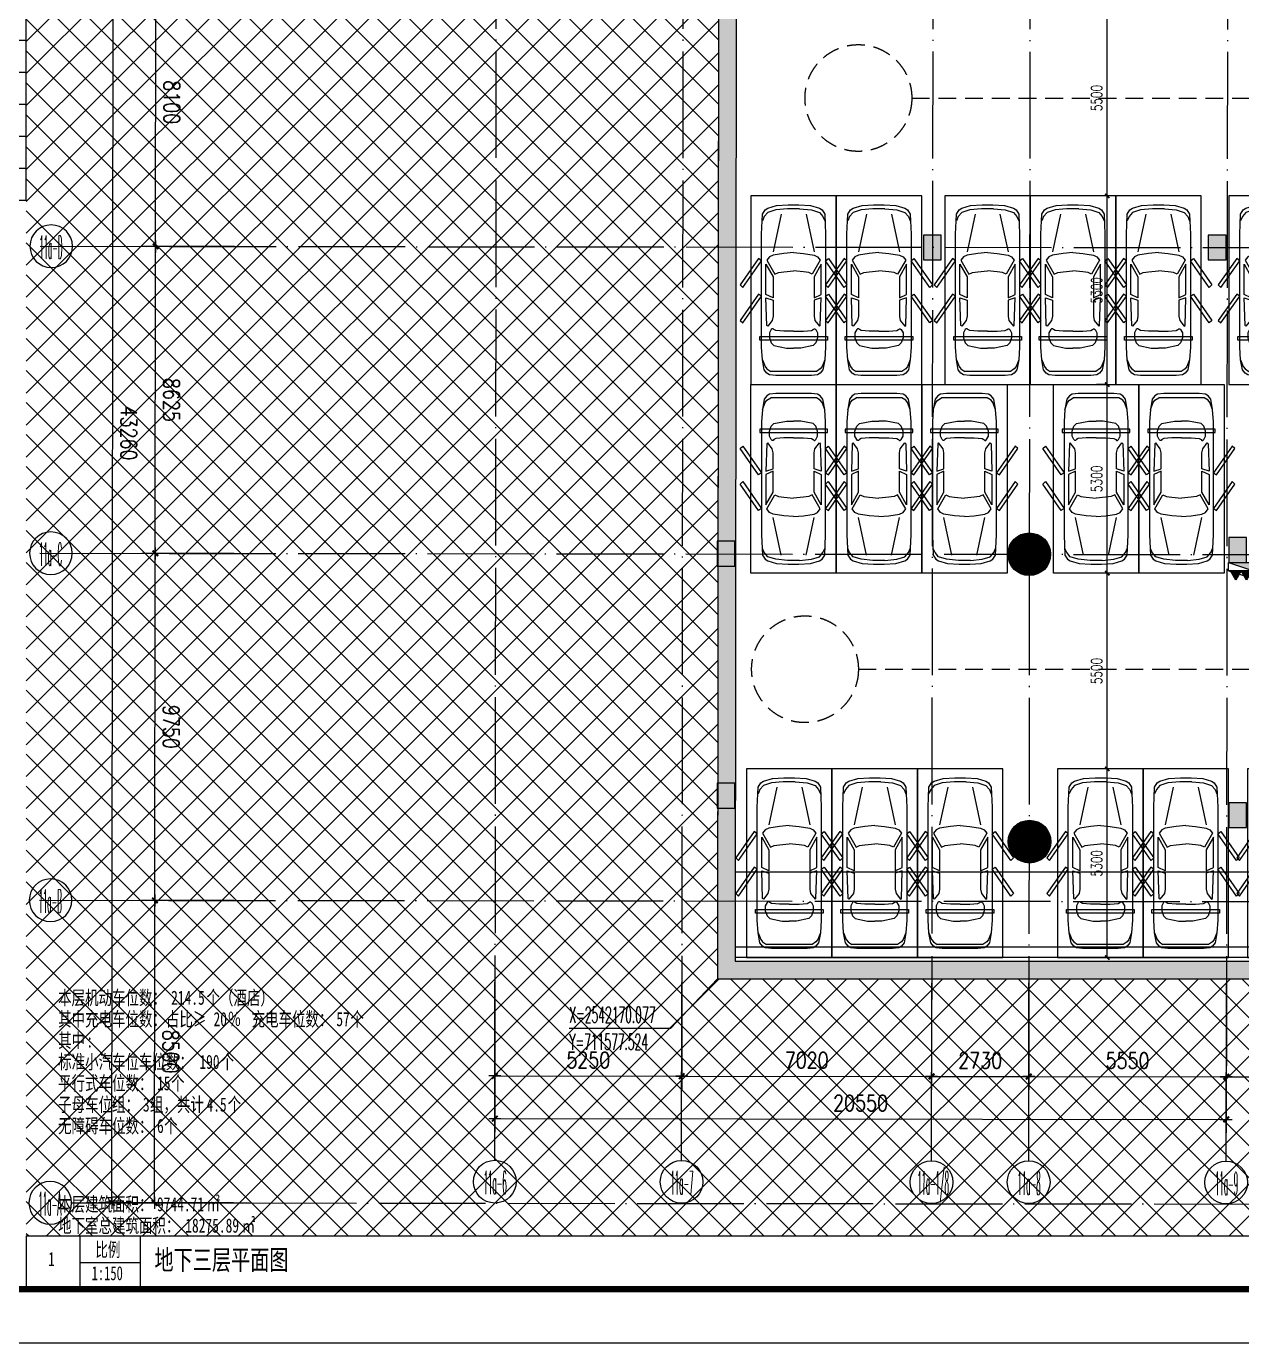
# Model space of a CAD drawing. Header units: millimetres. Extents: x 12325263 to 13848842, y -1463133 to 573208.
# Drawn here: x 12504242 to 12538387, y -1408608 to -1371622 of the extents above; entities that cross this region are included whole.
import ezdxf
from ezdxf.enums import TextEntityAlignment as Align

# ---------------------------------------------------------------- set-up
doc = ezdxf.new("R2010")
doc.units = ezdxf.units.MM
doc.header["$LTSCALE"] = 1000
for name, pattern in [('DASHED2', [0.375, 0.25, -0.125]), ('DOTE', [2.42, 2, -0.2, 0.02, -0.2]), ('地下室负三层平面图$0$-3F平面$0$$AUDIT_BAD_LTYPE2', [0])]:
    doc.linetypes.add(name, pattern=pattern)
for name, color, linetype in [('#s-灭火器', 20, 'Continuous'), ('A-ANNO-DIMS', 83, 'Continuous'), ('A-ANNO-TEXT', 7, 'Continuous'), ('A-WALL', 5, 'Continuous'), ('A-WALL-PATT', 8, 'Continuous'), ('DOTE', 16, 'DOTE'), ('EQUIP_消火栓', 7, 'Continuous'), ('G-合 -3F地下室墙柱$0$COLUMN', 6, 'Continuous'), ('PUB_HATCH', 8, 'Continuous'), ('PUB_TAB', 7, 'Continuous'), ('PUB_TEXT', 7, 'Continuous'), ('TITLIN1', 7, 'Continuous'), ('商业酒店共享车位', 53, 'Continuous'), ('地下室轴网$0$DIM-AXISDIMS', 3, 'Continuous'), ('建筑轮廓-首层平台', 90, 'Continuous'), ('水沟+分水线', 133, 'Continuous'), ('车道中心线', 6, 'Continuous')]:
    doc.layers.add(name, color=color, linetype=linetype)
doc.styles.add('_TCH_DIM', font='SIMPLEX.shx', dxfattribs={"width": 0.7, "bigfont": 'GBCBIG.shx'})
doc.styles.add('_TCH_DIM_T3', font='SIMPLEX.shx', dxfattribs={"width": 0.705882, "bigfont": 'GBCBIG.shx'})
doc.styles.add('ACHT', font='simhei.ttf')
doc.styles.add('TITXC', font='simhei.ttf')
doc.styles.add('TITXV', font='', dxfattribs={"width": 0.7})
doc.styles.add('地下室轴网$0$COMPLEX', font='COMPLEX')
doc.styles.add('地下室轴网$0$DIM_FONT', font='SIMPLEX', dxfattribs={"width": 0.8})
doc.styles.add('宋体', font='', dxfattribs={"width": 0.65})
doc.styles.add('黑体', font='simhei.ttf', dxfattribs={"width": 0.7})
doc.styles.get('TITXV').set_extended_font_data('SimSun')
doc.styles.get('宋体').set_extended_font_data('SimSun')
doc.dimstyles.new('_TCH_ARCH&&120', dxfattribs={"dimtxt": 306, "dimasz": 120, "dimexe": 300, "dimexo": 360, "dimgap": 147, "dimtad": 1, "dimdec": 0, "dimzin": 0, "dimdsep": 46, "dimtxsty": '_TCH_DIM_T3', "dimblk": 'ARCHTICK', "dimcen": 0.09, "dimclrt": 7, "dimazin": 2, "dimtfac": 1, "dimtdec": 0, "dimtix": 1, "dimtmove": 2, "dimatfit": 3, "dimfxl": 1, "dimfxlon": 1, "dimtolj": 1, "dimtzin": 0, "dimarcsym": 0})
doc.dimstyles.new('地下室轴网$0$DIMN-150', dxfattribs={"dimscale": 1.5, "dimtxt": 300, "dimasz": 0.75, "dimexe": 250, "dimexo": 300, "dimgap": 150, "dimtad": 1, "dimdec": 0, "dimdsep": 46, "dimtxsty": '地下室轴网$0$DIM_FONT', "dimblk": 'asdggbj-13-地下室轴网$0$_DIMX', "dimcen": 2.5, "dimclrd": 256, "dimclre": 256, "dimclrt": 256, "dimazin": 0, "dimtfac": 1, "dimtdec": 0, "dimtix": 1, "dimtmove": 2, "dimatfit": 3, "dimldrblk": 'asdggbj-13-地下室轴网$0$_DIMX', "dimfxl": 1, "dimtolj": 1, "dimtzin": 0, "dimarcsym": 0})

# ---------------------------------------------------------------- blocks, each defined once
blk = doc.blocks.new('asdfsafd')
at = {"layer": 'PUB_HATCH'}
for points in [[(-55311, 37789), (-55811, 37289), (-55851, -400), (-55351, 100)], [(-55351, 100), (-55851, -400), (34441, -400), (34021, 100)]]:
    blk.add_hatch(color=256, dxfattribs=at).paths.add_polyline_path(points)
at = {"layer": 'A-WALL'}
for p, q in [((-55311, 37789), (-55351, 100)), ((-55811, 37289), (-55851, -400)), ((-55351, 100), (34021, 100)), ((-55851, -400), (34441, -400))]:
    blk.add_line(p, q, dxfattribs=at)
blk = doc.blocks.new('asdgg13-地下室轴网$0$_axiso')
blk.add_circle((0, 0), 0.5)
at = {"color": 7, "style": '地下室轴网$0$COMPLEX', "width": 1.150013}
blk.add_attdef('A', text='', height=0.55, dxfattribs=at).set_placement((-0.261, -0.296), (0.281, -0.296), align=Align.FIT)
blk = doc.blocks.new('asdggbj-13-地下室轴网$0$_DIMX')
blk.add_line((-150, 0), (150, 0))
at = {"const_width": 50}
blk.add_lwpolyline([(-70, -70), (70, 70)], dxfattribs=at)
blk = doc.blocks.new('*D1284')
at = {"layer": 'Defpoints', "color": 0, "transparency": 16777216}
for p in [(148596, 33896), (128352, 30363), (149254, 30123)]:
    blk.add_point(p, dxfattribs=at)
at = {"layer": '地下室轴网$0$DIM-AXISDIMS', "lineweight": -2, "transparency": 16777216}
for p, q in [((148673, 33452), (149318, 29754)), ((129011, 26591), (149253, 30123)), ((128429, 29920), (129074, 26221))]:
    blk.add_line(p, q, dxfattribs=at)
at = {"layer": '地下室轴网$0$DIM-AXISDIMS', "lineweight": -2, "transparency": 16777216, "xscale": 1.125, "yscale": 1.125, "zscale": 1.125}
for p, rotation in [((149254, 30123), 9.898272883247943), ((129010, 26590), 189.898272883248)]:
    blk.add_blockref('asdggbj-13-地下室轴网$0$_DIMX', p, dxfattribs=dict(at, rotation=rotation))
at = {"layer": '地下室轴网$0$DIM-AXISDIMS', "transparency": 16777216, "insert": (139055, 28800), "char_height": 450, "attachment_point": 5, "rotation": 9.8983, "style": '地下室轴网$0$DIM_FONT'}
blk.add_mtext('\\A1;20550', dxfattribs=at)
blk = doc.blocks.new('*D1285')
at = {"layer": 'Defpoints', "color": 0, "transparency": 16777216}
for p in [(133523, 31266), (128352, 30363), (133975, 28675)]:
    blk.add_point(p, dxfattribs=at)
at = {"layer": '地下室轴网$0$DIM-AXISDIMS', "lineweight": -2, "transparency": 16777216}
for p, q in [((133601, 30822), (134040, 28306)), ((128429, 29920), (128868, 27403)), ((128805, 27773), (133974, 28675))]:
    blk.add_line(p, q, dxfattribs=at)
at = {"layer": '地下室轴网$0$DIM-AXISDIMS', "lineweight": -2, "transparency": 16777216, "xscale": 1.125, "yscale": 1.125, "zscale": 1.125}
for p, rotation in [((133975, 28675), 9.89827289640418), ((128804, 27773), 189.8982728964042)]:
    blk.add_blockref('asdggbj-13-地下室轴网$0$_DIMX', p, dxfattribs=dict(at, rotation=rotation))
at = {"layer": '地下室轴网$0$DIM-AXISDIMS', "transparency": 16777216, "insert": (131312, 28667), "char_height": 450, "attachment_point": 5, "rotation": 9.8983, "style": '地下室轴网$0$DIM_FONT'}
blk.add_mtext('\\A1;5250', dxfattribs=at)
blk = doc.blocks.new('*D1286')
at = {"layer": 'Defpoints', "color": 0, "transparency": 16777216}
for p in [(140439, 32472), (133523, 31266), (140891, 29882)]:
    blk.add_point(p, dxfattribs=at)
at = {"layer": '地下室轴网$0$DIM-AXISDIMS', "lineweight": -2, "transparency": 16777216}
for p, q in [((140516, 32029), (140955, 29512)), ((133601, 30822), (134040, 28306)), ((133977, 28675), (140890, 29882))]:
    blk.add_line(p, q, dxfattribs=at)
at = {"layer": '地下室轴网$0$DIM-AXISDIMS', "lineweight": -2, "transparency": 16777216, "xscale": 1.125, "yscale": 1.125, "zscale": 1.125}
for p, rotation in [((140891, 29882), 9.898272898553039), ((133975, 28675), 189.898272898553)]:
    blk.add_blockref('asdggbj-13-地下室轴网$0$_DIMX', p, dxfattribs=dict(at, rotation=rotation))
at = {"layer": '地下室轴网$0$DIM-AXISDIMS', "transparency": 16777216, "insert": (137356, 29722), "char_height": 450, "attachment_point": 5, "rotation": 9.8983, "style": '地下室轴网$0$DIM_FONT'}
blk.add_mtext('\\A1;7020', dxfattribs=at)
blk = doc.blocks.new('*D1296')
at = {"layer": 'Defpoints', "color": 0, "transparency": 16777216}
for p in [(155391, 35082), (148596, 33896), (155843, 32491)]:
    blk.add_point(p, dxfattribs=at)
at = {"layer": '地下室轴网$0$DIM-AXISDIMS', "lineweight": -2, "transparency": 16777216}
for p, q in [((155469, 34638), (155908, 32122)), ((148673, 33452), (149112, 30936)), ((149049, 31305), (155842, 32491))]:
    blk.add_line(p, q, dxfattribs=at)
at = {"layer": '地下室轴网$0$DIM-AXISDIMS', "lineweight": -2, "transparency": 16777216, "xscale": 1.125, "yscale": 1.125, "zscale": 1.125}
for p, rotation in [((155843, 32491), 9.89827289776879), ((149048, 31305), 189.8982728977688)]:
    blk.add_blockref('asdggbj-13-地下室轴网$0$_DIMX', p, dxfattribs=dict(at, rotation=rotation))
at = {"layer": '地下室轴网$0$DIM-AXISDIMS', "transparency": 16777216, "insert": (152368, 32341), "char_height": 450, "attachment_point": 5, "rotation": 9.8983, "style": '地下室轴网$0$DIM_FONT'}
blk.add_mtext('\\A1;6898', dxfattribs=at)
blk = doc.blocks.new('*D1297')
at = {"layer": 'Defpoints', "color": 0, "transparency": 16777216}
for p in [(148596, 33896), (143128, 32942), (149048, 31305)]:
    blk.add_point(p, dxfattribs=at)
at = {"layer": '地下室轴网$0$DIM-AXISDIMS', "lineweight": -2, "transparency": 16777216}
for p, q in [((148673, 33452), (149112, 30936)), ((143206, 32498), (143645, 29982)), ((143581, 30351), (149047, 31305))]:
    blk.add_line(p, q, dxfattribs=at)
at = {"layer": '地下室轴网$0$DIM-AXISDIMS', "lineweight": -2, "transparency": 16777216, "xscale": 1.125, "yscale": 1.125, "zscale": 1.125}
for p, rotation in [((149048, 31305), 9.898272896320176), ((143580, 30351), 189.8982728963202)]:
    blk.add_blockref('asdggbj-13-地下室轴网$0$_DIMX', p, dxfattribs=dict(at, rotation=rotation))
at = {"layer": '地下室轴网$0$DIM-AXISDIMS', "transparency": 16777216, "insert": (146237, 31271), "char_height": 450, "attachment_point": 5, "rotation": 9.8983, "style": '地下室轴网$0$DIM_FONT'}
blk.add_mtext('\\A1;5550', dxfattribs=at)
blk = doc.blocks.new('*D1298')
at = {"layer": 'Defpoints', "color": 0, "transparency": 16777216}
for p in [(143128, 32942), (140439, 32472), (143580, 30351)]:
    blk.add_point(p, dxfattribs=at)
at = {"layer": '地下室轴网$0$DIM-AXISDIMS', "lineweight": -2, "transparency": 16777216}
for p, q in [((143206, 32498), (143645, 29982)), ((140516, 32029), (140955, 29512)), ((140892, 29882), (143579, 30351))]:
    blk.add_line(p, q, dxfattribs=at)
at = {"layer": '地下室轴网$0$DIM-AXISDIMS', "lineweight": -2, "transparency": 16777216, "xscale": 1.125, "yscale": 1.125, "zscale": 1.125}
for p, rotation in [((143580, 30351), 9.898272907768645), ((140891, 29882), 189.8982729077686)]:
    blk.add_blockref('asdggbj-13-地下室轴网$0$_DIMX', p, dxfattribs=dict(at, rotation=rotation))
at = {"layer": '地下室轴网$0$DIM-AXISDIMS', "transparency": 16777216, "insert": (142158, 30560), "char_height": 450, "attachment_point": 5, "rotation": 9.8983, "style": '地下室轴网$0$DIM_FONT'}
blk.add_mtext('\\A1;2730', dxfattribs=at)
blk = doc.blocks.new('*D1272')
at = {"layer": 'Defpoints', "color": 0, "transparency": 16777216}
for p in [(115198, 65681), (111387, 65016), (122634, 23065)]:
    blk.add_point(p, dxfattribs=at)
at = {"layer": '地下室轴网$0$DIM-AXISDIMS', "lineweight": -2, "transparency": 16777216}
for p, q in [((114754, 65604), (111018, 64952)), ((118823, 22401), (111387, 65015)), ((122191, 22988), (118454, 22336))]:
    blk.add_line(p, q, dxfattribs=at)
at = {"layer": '地下室轴网$0$DIM-AXISDIMS', "lineweight": -2, "transparency": 16777216, "xscale": 1.125, "yscale": 1.125, "zscale": 1.125}
for p, rotation in [((111387, 65016), 99.89827289662966), ((118823, 22400), 279.8982728966296)]:
    blk.add_blockref('asdggbj-13-地下室轴网$0$_DIMX', p, dxfattribs=dict(at, rotation=rotation))
at = {"layer": '地下室轴网$0$DIM-AXISDIMS', "transparency": 16777216, "insert": (115548, 43785), "char_height": 450, "attachment_point": 5, "rotation": 279.8983, "style": '地下室轴网$0$DIM_FONT'}
blk.add_mtext('\\A1;43260', dxfattribs=at)
blk = doc.blocks.new('*D1273')
at = {"layer": 'Defpoints', "color": 0, "transparency": 16777216}
for p in [(121173, 31439), (118544, 30980), (122634, 23065)]:
    blk.add_point(p, dxfattribs=at)
at = {"layer": '地下室轴网$0$DIM-AXISDIMS', "lineweight": -2, "transparency": 16777216}
for p, q in [((120730, 31361), (118175, 30915)), ((120005, 22607), (118544, 30979)), ((122191, 22988), (119636, 22542))]:
    blk.add_line(p, q, dxfattribs=at)
at = {"layer": '地下室轴网$0$DIM-AXISDIMS', "lineweight": -2, "transparency": 16777216, "xscale": 1.125, "yscale": 1.125, "zscale": 1.125}
for p, rotation in [((118544, 30980), 99.89827289269986), ((120005, 22606), 279.8982728926999)]:
    blk.add_blockref('asdggbj-13-地下室轴网$0$_DIMX', p, dxfattribs=dict(at, rotation=rotation))
at = {"layer": '地下室轴网$0$DIM-AXISDIMS', "transparency": 16777216, "insert": (119718, 26870), "char_height": 450, "attachment_point": 5, "rotation": 279.8983, "style": '地下室轴网$0$DIM_FONT'}
blk.add_mtext('\\A1;8500', dxfattribs=at)
blk = doc.blocks.new('*D1274')
at = {"layer": 'Defpoints', "color": 0, "transparency": 16777216}
for p in [(119497, 41043), (116868, 40585), (121173, 31439)]:
    blk.add_point(p, dxfattribs=at)
at = {"layer": '地下室轴网$0$DIM-AXISDIMS', "lineweight": -2, "transparency": 16777216}
for p, q in [((119054, 40966), (116499, 40520)), ((118544, 30981), (116868, 40584)), ((120730, 31361), (118175, 30915))]:
    blk.add_line(p, q, dxfattribs=at)
at = {"layer": '地下室轴网$0$DIM-AXISDIMS', "lineweight": -2, "transparency": 16777216, "xscale": 1.125, "yscale": 1.125, "zscale": 1.125}
for p, rotation in [((116868, 40585), 99.89827289111463), ((118544, 30980), 279.8982728911146)]:
    blk.add_blockref('asdggbj-13-地下室轴网$0$_DIMX', p, dxfattribs=dict(at, rotation=rotation))
at = {"layer": '地下室轴网$0$DIM-AXISDIMS', "transparency": 16777216, "insert": (118150, 35860), "char_height": 450, "attachment_point": 5, "rotation": 279.8983, "style": '地下室轴网$0$DIM_FONT'}
blk.add_mtext('\\A1;9750', dxfattribs=at)
blk = doc.blocks.new('*D1275')
at = {"layer": 'Defpoints', "color": 0, "transparency": 16777216}
for p in [(118014, 49540), (115386, 49081), (119497, 41043)]:
    blk.add_point(p, dxfattribs=at)
at = {"layer": '地下室轴网$0$DIM-AXISDIMS', "lineweight": -2, "transparency": 16777216}
for p, q in [((117571, 49463), (115016, 49017)), ((116868, 40586), (115386, 49080)), ((119054, 40966), (116499, 40520))]:
    blk.add_line(p, q, dxfattribs=at)
at = {"layer": '地下室轴网$0$DIM-AXISDIMS', "lineweight": -2, "transparency": 16777216, "xscale": 1.125, "yscale": 1.125, "zscale": 1.125}
for p, rotation in [((115386, 49081), 99.89827288818968), ((116868, 40585), 279.8982728881897)]:
    blk.add_blockref('asdggbj-13-地下室轴网$0$_DIMX', p, dxfattribs=dict(at, rotation=rotation))
at = {"layer": '地下室轴网$0$DIM-AXISDIMS', "transparency": 16777216, "insert": (116570, 44910), "char_height": 450, "attachment_point": 5, "rotation": 279.8983, "style": '地下室轴网$0$DIM_FONT'}
blk.add_mtext('\\A1;8625', dxfattribs=at)
blk = doc.blocks.new('*D1276')
at = {"layer": 'Defpoints', "color": 0, "transparency": 16777216}
for p in [(116622, 57519), (113993, 57061), (118014, 49540)]:
    blk.add_point(p, dxfattribs=at)
at = {"layer": '地下室轴网$0$DIM-AXISDIMS', "lineweight": -2, "transparency": 16777216}
for p, q in [((116179, 57442), (113624, 56996)), ((115385, 49082), (113993, 57060)), ((117571, 49463), (115016, 49017))]:
    blk.add_line(p, q, dxfattribs=at)
at = {"layer": '地下室轴网$0$DIM-AXISDIMS', "lineweight": -2, "transparency": 16777216, "xscale": 1.125, "yscale": 1.125, "zscale": 1.125}
for p, rotation in [((113993, 57061), 99.89827289078237), ((115386, 49081), 279.8982728907824)]:
    blk.add_blockref('asdggbj-13-地下室轴网$0$_DIMX', p, dxfattribs=dict(at, rotation=rotation))
at = {"layer": '地下室轴网$0$DIM-AXISDIMS', "transparency": 16777216, "insert": (115133, 53148), "char_height": 450, "attachment_point": 5, "rotation": 279.8983, "style": '地下室轴网$0$DIM_FONT'}
blk.add_mtext('\\A1;8100', dxfattribs=at)
blk = doc.blocks.new('asdfasdgdrg')
at = {"layer": '车道中心线', "linetype": 'DASHED2', "ltscale": 2}
for p, q in [((-70764, -59520), (-47886, -59520)), ((-72264, -75570), (-47886, -75570))]:
    blk.add_line(p, q, dxfattribs=at)
for centre in [(-72264, -59520), (-73764, -75570)]:
    blk.add_circle(centre, 1500, dxfattribs=at)
blk = doc.blocks.new('A$C03DE6003')
blk.add_lwpolyline([(30000, 7200), (0, 7200), (0, 1800), (30000, 1800)], close=True)
at = {"layer": 'PUB_TAB'}
for points in [[(0, 7200), (0, 1800)], [(0, 7200), (15000, 7200)], [(0, 6300), (15000, 6300)], [(1371, 6300), (1371, 1800)], [(6024, 6300), (6024, 1800)], [(8234, 6300), (8234, 1800)], [(11934, 6300), (11934, 1800)], [(15000, 1800), (15000, 6300)], [(15000, 6300), (30000, 6300)], [(16371, 6300), (16371, 1800)], [(21024, 6300), (21024, 1800)], [(23234, 6300), (23234, 1800)], [(26934, 6300), (26934, 1800)], [(0, 5400), (15000, 5400)], [(0, 5400), (15000, 5400)], [(15000, 5400), (30000, 5400)], [(15000, 5400), (30000, 5400)], [(15000, 5400), (30000, 5400)], [(0, 4500), (15000, 4500)], [(15000, 4500), (30000, 4500)], [(1371, 3600), (15000, 3600)], [(16371, 3600), (30000, 3600)], [(1371, 2700), (15000, 2700)], [(16371, 2700), (30000, 2700)], [(1371, 1800), (15000, 1800)]]:
    blk.add_lwpolyline(points, dxfattribs=at)
at = {"layer": 'PUB_TAB', "color": 2, "style": 'TITXV', "width": 0.7}
for s, p in [('佛山保利天珺', (298, 6500)), ('7#', (3701, 6500)), ('楼层高表', (4268, 6500)), ('(B3F~4F)', (6536, 6500))]:
    blk.add_text(s, height=566.5, dxfattribs=at).set_placement(p)
at = {"layer": 'PUB_TAB', "style": 'TITXV', "width": 0.7}
for s, height, p in [('楼层', 396.5, (1581, 5610)), ('层高', 396.5, (6234, 5610)), ('(mm)', 396.5, (7227, 5610)), ('建筑标高（', 396.5, (8444, 5610)), ('J', 397, (10429, 5610)), ('）', 397, (10627, 5610)), ('H', 397, (11024, 5610)), ('结构标高', 396.5, (12144, 5610)), ('(G)', 396.5, (13732, 5610)), ('楼层', 396.5, (16581, 5610)), ('层高', 396.5, (21234, 5610)), ('(mm)', 396.5, (22227, 5610)), ('建筑标高（', 396.5, (23444, 5610)), ('J', 397, (25429, 5610)), ('）', 397, (25627, 5610)), ('H', 397, (26024, 5610)), ('结构标高', 396.5, (27144, 5610)), ('(G)', 396.5, (28732, 5610)), ('塔楼', 396.5, (306, 4741)), ('裙房', 396.5, (15265, 4767)), ('4F', 396.5, (1581, 4710)), ('（公寓大堂）', 396.5, (1978, 4710)), ('3600', 396.5, (6234, 4710)), ('21.150', 396.5, (8444, 4710)), ('21.100', 396.5, (12144, 4710)), ('1F', 396.5, (16581, 4710)), ('（公寓、宴会大堂）', 396.5, (16978, 4710)), ('8000', 396.5, (21234, 4710)), ('0.000', 396.5, (23444, 4710)), ('-0.080', 396.5, (27144, 4710)), ('3F', 396.5, (1581, 3810)), ('设备转换层', 396.5, (1978, 3810)), ('2150', 396.5, (6234, 3810)), ('19.000', 396.5, (8444, 3810)), ('18.950', 396.5, (12144, 3810)), ('B1F', 396.5, (16581, 3810)), ('（酒店后勤）', 396.5, (17176, 3810)), ('6650', 396.5, (21234, 3810)), ('-6.650', 396.5, (23444, 3810)), ('-6.750', 396.5, (27144, 3810)), ('地下', 396.5, (15300, 3180)), ('（局部人防区）', 396.5, (17176, 2910)), ('3F', 396.5, (1581, 2910)), ('5500', 396.5, (6234, 2910)), ('13.500', 396.5, (8444, 2910)), ('13.450', 396.5, (12144, 2910)), ('B2F', 396.5, (16581, 2910)), ('3500', 396.5, (21234, 2910)), ('-10.150', 396.5, (23444, 2910)), ('-10.250', 396.5, (27144, 2910)), ('裙房', 396.5, (310, 2437)), ('室', 397, (15493, 2445)), ('2F', 396.5, (1581, 2010)), ('（酒店大堂）', 396.5, (1978, 2010)), ('5500', 396.5, (6234, 2010)), ('8.000', 396.5, (8444, 2010)), ('7.920', 396.5, (12144, 2010)), ('B3F(', 396.5, (16581, 2010)), ('整体人防区', 396.5, (17375, 2010)), (')', 397, (19360, 2010)), ('3700', 396.5, (21234, 2010)), ('-13.850', 396.5, (23444, 2010)), ('-14.000', 396.5, (27144, 2010))]:
    blk.add_text(s, height=height, dxfattribs=at).set_placement(p)
blk = doc.blocks.new('adsgsdfgf')
for p, q in [((-1500, 750), (131850, 750)), ((-1500, 750), (-1500, -750)), ((0, 750), (0, -750)), ((1700, 750), (1700, -750)), ((0, 0), (1700, 0))]:
    blk.add_line(p, q)
blk.add_blockref('A$C03DE6003', (-31500, 28050))
at = {"layer": 'PUB_TEXT', "style": '宋体', "width": 0.65}
for s, height, p in [('比例', 396.5, (440, 168)), ('1', 397, (-882, -100)), ('1:150', 396.5, (335, -495))]:
    blk.add_text(s, height=height, dxfattribs=at).set_placement(p)
blk = doc.blocks.new('asdfsfsdf')
at = {"color": 253, "linetype": '地下室负三层平面图$0$-3F平面$0$$AUDIT_BAD_LTYPE2', "transparency": 33554559, "extrusion": (0.000447791, 3.52996e-16, 1)}
for p, q in [((-825, -329, 0), (-875, -447, 0)), ((-725, -212, 0), (-825, -329, 0)), ((-500, -141, 0), (-725, -212, 0)), ((-350, -259, 0), (-575, -1318, 0)), ((-169, -110, 0), (-500, -141, 0)), ((169, -110, 0), (-169, -110, 0)), ((169, -110, 0), (500, -141, 0)), ((350, -259, 0), (575, -1318, 0)), ((500, -141, 0), (725, -212, 0)), ((725, -212, 0), (825, -329, 0)), ((825, -329, 0), (875, -447, 0)), ((-675, -1459, 0), (-750, -1553, 0)), ((-575, -1412, 0), (-675, -1459, 0)), ((-275, -1365, 0), (-575, -1412, 0)), ((0, -1341), (-275, -1365, 0)), ((0, -1341), (275, -1365, 0)), ((275, -1365, 0), (575, -1412, 0)), ((575, -1412, 0), (675, -1459, 0)), ((675, -1459, 0), (750, -1553, 0)), ((-775, -2518, 0), (-775, -1671, 0)), ((-775, -1671, 0), (-575, -2024, 0)), ((-750, -1553, 0), (-525, -1953, 0)), ((750, -1553, 0), (525, -1953, 0)), ((775, -1671, 0), (575, -2024, 0)), ((775, -2518, 0), (775, -1671, 0)), ((-575, -2024, 0), (-575, -2612, 0)), ((-525, -1953, 0), (-425, -1906, 0)), ((-425, -1906, 0), (-275, -1882, 0)), ((-275, -1882, 0), (0, -1859)), ((275, -1882, 0), (0, -1859)), ((425, -1906, 0), (275, -1882, 0)), ((525, -1953, 0), (425, -1906, 0)), ((575, -2024, 0), (575, -2612, 0)), ((-575, -2612, 0), (-775, -2518, 0)), ((575, -2612, 0), (775, -2518, 0)), ((-775, -2612, 0), (-575, -2682, 0)), ((-750, -3388, 0), (-775, -2612, 0)), ((-575, -2682, 0), (-575, -3129, 0)), ((775, -2612, 0), (575, -2682, 0)), ((575, -2682, 0), (575, -3129, 0)), ((750, -3388, 0), (775, -2612, 0)), ((-600, -3247, 0), (-725, -3412, 0)), ((-575, -3129, 0), (-600, -3247, 0)), ((575, -3129, 0), (600, -3247, 0)), ((600, -3247, 0), (725, -3412, 0)), ((-725, -3412, 0), (-750, -3388, 0)), ((-625, -3506, 0), (-675, -3600, 0)), ((-675, -3600, 0), (-675, -3741, 0)), ((-600, -3482, 0), (-625, -3506, 0)), ((-575, -3482, 0), (-600, -3482, 0)), ((-550, -3506, 0), (-575, -3482, 0)), ((-500, -3529, 0), (-550, -3506, 0)), ((-275, -3553, 0), (-500, -3529, 0)), ((0, -3553), (-275, -3553, 0)), ((0, -3553), (275, -3553, 0)), ((275, -3553, 0), (500, -3529, 0)), ((500, -3529, 0), (550, -3506, 0)), ((550, -3506, 0), (575, -3482, 0)), ((575, -3482, 0), (600, -3482, 0)), ((600, -3482, 0), (625, -3506, 0)), ((625, -3506, 0), (675, -3600, 0)), ((675, -3600, 0), (675, -3741, 0)), ((725, -3412, 0), (750, -3388, 0)), ((-675, -3741, 0), (-625, -3882, 0)), ((-625, -3882, 0), (-550, -3953, 0)), ((-550, -3953, 0), (-200, -4024, 0)), ((-200, -4024, 0), (0, -4024)), ((200, -4024, 0), (0, -4024)), ((550, -3953, 0), (200, -4024, 0)), ((625, -3882, 0), (550, -3953, 0)), ((675, -3741, 0), (625, -3882, 0)), ((-875, -4353, 0), (-800, -4541, 0)), ((875, -4353, 0), (800, -4541, 0)), ((-800, -4541, 0), (-750, -4612, 0)), ((-750, -4612, 0), (-641, -4680, 0)), ((641, -4680, 0), (-641, -4680, 0)), ((750, -4612, 0), (641, -4680, 0)), ((800, -4541, 0), (750, -4612, 0))]:
    blk.add_line(p, q, dxfattribs=at)
for points in [[(-475, -24), (-150, 0), (150, 0), (475, -24), (725, -94), (800, -141), (875, -259), (900, -824), (900, -4000), (875, -4353), (825, -4635), (750, -4729), (675, -4776), (500, -4800), (-500, -4800), (-675, -4776), (-750, -4729), (-825, -4635), (-875, -4353), (-900, -4000), (-900, -824), (-875, -259), (-800, -141), (-725, -94)], [(-982, -1513), (-1500, -2253), (-1425, -2321), (-900, -1571)]]:
    blk.add_lwpolyline(points, close=True, dxfattribs=at)
at = {"color": 253, "linetype": '地下室负三层平面图$0$-3F平面$0$$AUDIT_BAD_LTYPE2', "transparency": 33554559, "extrusion": (0.000447791, 3.52996e-16, 1), "elevation": 0}
for points in [[(982, -1513), (1500, -2253), (1425, -2321), (900, -1571)], [(-900, -2571), (-982, -2513), (-1500, -3253), (-1425, -3321)], [(982, -2513), (1500, -3253), (1425, -3321), (900, -2571)]]:
    blk.add_lwpolyline(points, close=True, dxfattribs=at)
blk = doc.blocks.new('A$C06465456')
for points in [[(0, 5300), (2400, 5300), (2400, 0), (0, 0)], [(250, 4050), (250, 3950), (2150, 3950), (2150, 4050)]]:
    blk.add_lwpolyline(points, close=True)
at = {"xscale": -1, "rotation": 180}
blk.add_blockref('asdfsfsdf', (1200, 250), dxfattribs=at)
blk = doc.blocks.new('横向图框_A0')
at = {"layer": 'TITLIN1'}
blk.add_lwpolyline([(0, 0), (1189, 0), (1189, 841), (0, 841)], close=True, dxfattribs=at)
at = {"layer": 'TITLIN1', "const_width": 1.2}
blk.add_lwpolyline([(25, 10), (1179, 10), (1179, 831), (25, 831)], close=True, dxfattribs=at)
blk.add_lwpolyline([(25, 10), (1179, 10), (1179, 831), (25, 831)], close=True, dxfattribs=at)
at = {"style": 'TITXV', "width": 0.8}
for tag, p in [('智能化', (9.38, 781)), ('暖通', (3.13, 781)), ('给排水', (15.63, 705)), ('建筑', (3.13, 705)), ('结构', (9.38, 705)), ('电气', (21.88, 705))]:
    blk.add_attdef(tag, text='', height=2.5, rotation=90, dxfattribs=at).set_placement(p, align=Align.MIDDLE_CENTER)
for tag, height, style, p in [('总工程师', 3, 'ACHT', (1143.11, 210.3)), ('审定', 3, 'ACHT', (1143.11, 202.3)), ('审核', 3, 'ACHT', (1143.11, 194.3)), ('设计总负责人1', 3, 'ACHT', (1143.11, 186.3)), ('设计总负责人2', 3, 'ACHT', (1143.11, 178.3)), ('设计总负责人3', 3, 'ACHT', (1143.11, 170.3)), ('专业负责人1', 3, 'ACHT', (1143.11, 162.3)), ('专业负责人2', 3, 'ACHT', (1143.11, 154.3)), ('专业负责人3', 3, 'ACHT', (1143.11, 146.3)), ('校核1', 3, 'ACHT', (1143.11, 138.3)), ('校核2', 3, 'ACHT', (1143.11, 130.3)), ('设计1', 3, 'ACHT', (1143.11, 122.3)), ('设计2', 3, 'ACHT', (1143.11, 114.3)), ('工程编号', 3, 'TITXC', (1142.31, 74.79)), ('专业', 3, 'TITXC', (1170.43, 74.79)), ('设计阶段', 3, 'TITXC', (1155.54, 67.78)), ('图号', 5, 'TITXC', (1140.34, 32.75)), ('出图日期', 3, 'ACHT', (1144.35, 24.29))]:
    blk.add_attdef(tag, text='', height=height, dxfattribs=dict(style=style)).set_placement(p, align=Align.MIDDLE_CENTER)
at = {"style": 'TITXC', "flags": 1}
for tag, height, p in [('建设单位', 3, (1149.82, 102.29)), ('工程名称', 3, (1149.82, 86.29)), ('图纸名称', 5, (1149.82, 51.04))]:
    blk.add_attdef(tag, text='', height=height, dxfattribs=at).set_placement(p, align=Align.MIDDLE_CENTER)
at = {"style": 'ACHT', "width": 0.8}
for tag, p in [('版本号', (1172.76, 32.79)), ('序号', (1172.76, 24.29))]:
    blk.add_attdef(tag, text='', height=3, dxfattribs=at).set_placement(p, align=Align.MIDDLE_CENTER)
blk = doc.blocks.new('*U20')
blk.add_blockref('横向图框_A0', (0, 0))
blk = doc.blocks.new('A$C15443CC7')
at = {"xscale": 150, "yscale": 150, "zscale": 150}
blk.add_blockref('*U20', (0, 0), dxfattribs=at)
blk = doc.blocks.new('sdfgfghg')
at = {"layer": '建筑轮廓-首层平台', "color": 3}
for p, q in [((959604, 138246), (958285, 136857)), ((958285, 136857), (955444, 136857))]:
    blk.add_line(p, q, dxfattribs=at)
at = {"layer": 'PUB_TEXT', "style": '_TCH_DIM', "width": 0.494118}
for s, p in [('X=2542170.077', (955444, 137015)), ('Y=711577.524', (955444, 136254))]:
    blk.add_text(s, height=446.25, dxfattribs=at).set_placement(p)
blk = doc.blocks.new('灭火器')
at = {"layer": '#s-灭火器', "ltscale": 1000}
for points in [[(292444, 59707), (292144, 59707), (292294, 59447)], [(292744, 59707), (292444, 59707), (292594, 59447)]]:
    blk.add_hatch(color=256, dxfattribs=at).paths.add_polyline_path(points)
for points in [[(292294, 59447), (292444, 59707), (292144, 59707)], [(292594, 59447), (292744, 59707), (292444, 59707)]]:
    blk.add_lwpolyline(points, close=True, dxfattribs=at)
blk = doc.blocks.new('$TWTSYS$00000508')
for p, q in [((-0.5, 0.5), (0.324, 1.224)), ((-0.5, 0.5), (-0.5, -0.5)), ((-0.5, -0.5), (0.5, 0.5)), ((0.5, 0.5), (-0.5, 0.5)), ((0.5, -0.5), (0.5, 0.5)), ((-0.5, -0.5), (0.5, -0.5))]:
    blk.add_line(p, q)
blk.add_solid([(0.5, -0.5), (0.5, 0.5), (-0.5, -0.5)])
blk = doc.blocks.new('消火栓')
at = {"layer": '#s-灭火器', "rotation": 180.0000000000001}
blk.add_blockref('灭火器', (12864422, 734932), dxfattribs=at)
at = {"layer": 'EQUIP_消火栓', "xscale": 700, "yscale": 240, "zscale": 700}
blk.add_blockref('$TWTSYS$00000508', (12571978, 675105), dxfattribs=at)
blk = doc.blocks.new('asdfsadfasdfsa')
at = {"xscale": -1, "rotation": 180}
blk.add_blockref('消火栓', (-12591805, 643736), dxfattribs=at)
blk = doc.blocks.new('_YZH')
blk.add_circle((0, 0), 0.5)
at = {"layer": 'PUB_HATCH', "const_width": 0.5}
blk.add_lwpolyline([(-0.25, 0, 1), (0.25, 0, 1)], format="xyb", close=True, dxfattribs=at)
blk = doc.blocks.new('_FZH')
blk.add_lwpolyline([(-0.5, -0.5), (0.5, -0.5), (0.5, 0.5), (-0.5, 0.5)], close=True)
at = {"layer": 'PUB_HATCH'}
blk.add_solid([(-0.5, -0.5), (0.5, -0.5), (-0.5, 0.5), (0.5, 0.5)], dxfattribs=at)
blk = doc.blocks.new('asdggG-合 -3F地下室墙柱')
at = {"layer": 'G-合 -3F地下室墙柱$0$COLUMN', "color": 2}
for p, xscale, yscale, zscale, rotation in [((711587798, 2542192746), 500.0000002346266, 699.9999991966387, 699.9999991966387, 9.958774359103524), ((711579919, 2542191362), 499.9999994351182, 699.9999991141747, 699.9999991141747, 9.958774153280402), ((711589835, 2542184473), 499.9999999397197, 700.0000015242846, 700.0000015242846, 9.958774087650106), ((711575693, 2542181889), 499.9999999872346, 700.0000015655165, 700.0000015655165, 9.958774197648923), ((711591123, 2542177135), 499.9999998922048, 700.0000006055958, 700.0000006055958, 9.958773977651289), ((711576869, 2542175191), 500.0000005044019, 699.9999977876815, 699.9999977876815, 9.958774298198064)]:
    blk.add_blockref('_FZH', p, dxfattribs=dict(at, xscale=xscale, yscale=yscale, zscale=zscale, rotation=rotation))
for p, xscale, yscale, zscale in [((711584091, 2542183343), 1199.999999440481, 1199.999999440481, 1199.999999440481), ((711585495, 2542175392), 1199.999999693362, 1199.999999693362, 1199.999999693362)]:
    blk.add_blockref('_YZH', p, dxfattribs=dict(at, xscale=xscale, yscale=yscale, zscale=zscale))
blk = doc.blocks.new('_ArchTick')
at = {"color": 0, "linetype": 'ByBlock', "const_width": 0.4}
blk.add_lwpolyline([(-0.5, -0.5), (0.5, 0.5)], dxfattribs=at)
blk = doc.blocks.new('*D3708')
at = {"layer": 'A-ANNO-DIMS', "color": 0, "lineweight": -2, "transparency": 16777216}
for p, q in [((12534613, -1392487), (12534312, -1392487)), ((12534612, -1397787), (12534612, -1392487)), ((12534613, -1397787), (12534312, -1397787))]:
    blk.add_line(p, q, dxfattribs=at)
at = {"layer": 'Defpoints', "color": 0, "transparency": 16777216}
for p in [(12534612, -1392487), (12535479, -1392487), (12535479, -1397787)]:
    blk.add_point(p, dxfattribs=at)
at = {"layer": 'A-ANNO-DIMS', "color": 0, "lineweight": -2, "transparency": 16777216, "xscale": 120, "yscale": 120, "zscale": 120}
for p, rotation in [((12534612, -1392487), 90), ((12534612, -1397787), 270)]:
    blk.add_blockref('_ArchTick', p, dxfattribs=dict(at, rotation=rotation))
at = {"layer": 'A-ANNO-DIMS', "color": 7, "transparency": 16777216, "insert": (12534312, -1395137), "char_height": 306, "attachment_point": 5, "rotation": 90, "style": '_TCH_DIM_T3'}
blk.add_mtext('\\A1;5300', dxfattribs=at)
blk = doc.blocks.new('*D3709')
at = {"layer": 'A-ANNO-DIMS', "color": 0, "lineweight": -2, "transparency": 16777216}
for p, q in [((12534613, -1386987), (12534312, -1386987)), ((12534612, -1392487), (12534612, -1386987)), ((12534613, -1392487), (12534312, -1392487))]:
    blk.add_line(p, q, dxfattribs=at)
at = {"layer": 'Defpoints', "color": 0, "transparency": 16777216}
for p in [(12534612, -1386987), (12535479, -1386987), (12535479, -1392487)]:
    blk.add_point(p, dxfattribs=at)
at = {"layer": 'A-ANNO-DIMS', "color": 0, "lineweight": -2, "transparency": 16777216, "xscale": 120, "yscale": 120, "zscale": 120}
for p, rotation in [((12534612, -1386987), 90), ((12534612, -1392487), 270)]:
    blk.add_blockref('_ArchTick', p, dxfattribs=dict(at, rotation=rotation))
at = {"layer": 'A-ANNO-DIMS', "color": 7, "transparency": 16777216, "insert": (12534312, -1389737), "char_height": 306, "attachment_point": 5, "rotation": 90, "style": '_TCH_DIM_T3'}
blk.add_mtext('\\A1;5500', dxfattribs=at)
blk = doc.blocks.new('*D3710')
at = {"layer": 'A-ANNO-DIMS', "color": 0, "lineweight": -2, "transparency": 16777216}
for p, q in [((12534613, -1381687), (12534312, -1381687)), ((12534612, -1386987), (12534612, -1381687)), ((12534613, -1386987), (12534312, -1386987))]:
    blk.add_line(p, q, dxfattribs=at)
at = {"layer": 'Defpoints', "color": 0, "transparency": 16777216}
for p in [(12534612, -1381687), (12535479, -1381687), (12535479, -1386987)]:
    blk.add_point(p, dxfattribs=at)
at = {"layer": 'A-ANNO-DIMS', "color": 0, "lineweight": -2, "transparency": 16777216, "xscale": 120, "yscale": 120, "zscale": 120}
for p, rotation in [((12534612, -1381687), 90), ((12534612, -1386987), 270)]:
    blk.add_blockref('_ArchTick', p, dxfattribs=dict(at, rotation=rotation))
at = {"layer": 'A-ANNO-DIMS', "color": 7, "transparency": 16777216, "insert": (12534312, -1384337), "char_height": 306, "attachment_point": 5, "rotation": 90, "style": '_TCH_DIM_T3'}
blk.add_mtext('\\A1;5300', dxfattribs=at)
blk = doc.blocks.new('*D3711')
at = {"layer": 'A-ANNO-DIMS', "color": 0, "lineweight": -2, "transparency": 16777216}
for p, q in [((12534613, -1376387), (12534312, -1376387)), ((12534612, -1381687), (12534612, -1376387)), ((12534613, -1381687), (12534312, -1381687))]:
    blk.add_line(p, q, dxfattribs=at)
at = {"layer": 'Defpoints', "color": 0, "transparency": 16777216}
for p in [(12534612, -1376387), (12535479, -1376387), (12535479, -1381687)]:
    blk.add_point(p, dxfattribs=at)
at = {"layer": 'A-ANNO-DIMS', "color": 0, "lineweight": -2, "transparency": 16777216, "xscale": 120, "yscale": 120, "zscale": 120}
for p, rotation in [((12534612, -1376387), 90), ((12534612, -1381687), 270)]:
    blk.add_blockref('_ArchTick', p, dxfattribs=dict(at, rotation=rotation))
at = {"layer": 'A-ANNO-DIMS', "color": 7, "transparency": 16777216, "insert": (12534312, -1379037), "char_height": 306, "attachment_point": 5, "rotation": 90, "style": '_TCH_DIM_T3'}
blk.add_mtext('\\A1;5300', dxfattribs=at)
blk = doc.blocks.new('*D3712')
at = {"layer": 'A-ANNO-DIMS', "color": 0, "lineweight": -2, "transparency": 16777216}
for p, q in [((12534613, -1370887), (12534312, -1370887)), ((12534612, -1376387), (12534612, -1370887)), ((12534613, -1376387), (12534312, -1376387))]:
    blk.add_line(p, q, dxfattribs=at)
at = {"layer": 'Defpoints', "color": 0, "transparency": 16777216}
for p in [(12534612, -1370887), (12535479, -1370887), (12535479, -1376387)]:
    blk.add_point(p, dxfattribs=at)
at = {"layer": 'A-ANNO-DIMS', "color": 0, "lineweight": -2, "transparency": 16777216, "xscale": 120, "yscale": 120, "zscale": 120}
for p, rotation in [((12534612, -1370887), 90), ((12534612, -1376387), 270)]:
    blk.add_blockref('_ArchTick', p, dxfattribs=dict(at, rotation=rotation))
at = {"layer": 'A-ANNO-DIMS', "color": 7, "transparency": 16777216, "insert": (12534312, -1373637), "char_height": 306, "attachment_point": 5, "rotation": 90, "style": '_TCH_DIM_T3'}
blk.add_mtext('\\A1;5500', dxfattribs=at)
blk = doc.blocks.new('A$C29311F2C')
at = {"layer": 'DOTE', "linetype": 'DOTE', "ltscale": 1.5}
for p, q in [((142226.2, 70397.5), (148889, 32214.5)), ((136758.8, 69443.5), (143421.6, 31260.4)), ((134069.5, 68974.2), (140732.3, 30791.2)), ((127153.9, 67767.5), (133816.8, 29584.4)), ((121982.1, 66865), (128644.9, 28681.9)), ((112189.2, 48523.6), (153736.7, 55773.5)), ((113671.8, 40027), (155219.3, 47276.9)), ((115347.9, 30422.1), (156895.3, 37672)), ((122634, 23065.1), (158356.5, 29298.5))]:
    blk.add_line(p, q, dxfattribs=at)
at = {"layer": '地下室轴网$0$DIM-AXISDIMS', "color": 3}
for p, q in [((113088.7, 48680.5), (118014.2, 49540)), ((114571.3, 40183.9), (119496.9, 41043.4)), ((149455.1, 28970.2), (148595.6, 33895.8)), ((143987.8, 28016.2), (143128.3, 32941.7)), ((141298.4, 27546.9), (140438.9, 32472.5)), ((116247.3, 30579), (121172.9, 31438.5)), ((134382.9, 26340.2), (133523.4, 31265.7)), ((129211, 25437.7), (128351.5, 30363.3)), ((117708.5, 22205.6), (122634, 23065.1))]:
    blk.add_line(p, q, dxfattribs=at)
ref = blk.add_blockref('asdgg13-地下室轴网$0$_axiso', (112497.6, 48577.4), dxfattribs=dict(at, xscale=-1200.000000000002, yscale=1200.000000000002, zscale=1200.000000000001, rotation=9.89827290140592))
ref.add_attrib('A', '11a-D', dxfattribs={"layer": '0', "color": 7, "height": 660, "rotation": 9.89827, "style": '地下室轴网$0$COMPLEX', "width": 0.222583}).set_placement((112226.7, 48169.8), (112867.6, 48281.7), align=Align.FIT)
ref = blk.add_blockref('asdgg13-地下室轴网$0$_axiso', (113980.2, 40080.8), dxfattribs=dict(at, xscale=-1200.000000000002, yscale=1200.000000000002, zscale=1200.000000000001, rotation=9.89827290140592))
ref.add_attrib('A', '11a-C', dxfattribs={"layer": '0', "color": 7, "height": 660, "rotation": 9.89827, "style": '地下室轴网$0$COMPLEX', "width": 0.227475}).set_placement((113709.3, 39673.2), (114350.2, 39785.1), align=Align.FIT)
ref = blk.add_blockref('asdgg13-地下室轴网$0$_axiso', (115656.3, 30475.9), dxfattribs=dict(at, xscale=-1200.000000000002, yscale=1200.000000000002, zscale=1200.000000000001, rotation=9.89827290140592))
ref.add_attrib('A', '11a-B', dxfattribs={"layer": '0', "color": 7, "height": 660, "rotation": 9.89827, "style": '地下室轴网$0$COMPLEX', "width": 0.222583}).set_placement((115385.3, 30068.4), (116026.2, 30180.2), align=Align.FIT)
ref = blk.add_blockref('asdgg13-地下室轴网$0$_axiso', (149558.3, 28379.1), dxfattribs=dict(at, xscale=1200.000000000002, yscale=1200.000000000002, zscale=1200.000000000002, rotation=9.898272896329653))
ref.add_attrib('A', '11a-9', dxfattribs={"layer": '0', "color": 7, "height": 660, "rotation": 9.89827, "style": '地下室轴网$0$COMPLEX', "width": 0.230003}).set_placement((149310.3, 27975.6), (149951.2, 28087.5), align=Align.FIT)
ref = blk.add_blockref('asdgg13-地下室轴网$0$_axiso', (144090.9, 27425.1), dxfattribs=dict(at, xscale=1200.000000000002, yscale=1200.000000000002, zscale=1200.000000000002, rotation=9.898272896329653))
ref.add_attrib('A', '11a-8', dxfattribs={"layer": '0', "color": 7, "height": 660, "rotation": 9.89827, "style": '地下室轴网$0$COMPLEX', "width": 0.230003}).set_placement((143843, 27021.6), (144483.9, 27133.4), align=Align.FIT)
ref = blk.add_blockref('asdgg13-地下室轴网$0$_axiso', (141401.5, 26955.8), dxfattribs=dict(at, xscale=1200.000000000002, yscale=1200.000000000002, zscale=1200.000000000002, rotation=9.898272896329653))
ref.add_attrib('A', '11a-1/8', dxfattribs={"layer": '0', "color": 7, "height": 660, "rotation": 9.89827, "style": '地下室轴网$0$COMPLEX', "width": 0.212994}).set_placement((140957.8, 27191.7), align=Align.TOP_LEFT)
ref = blk.add_blockref('asdgg13-地下室轴网$0$_axiso', (134486, 25749.1), dxfattribs=dict(at, xscale=1200.000000000002, yscale=1200.000000000002, zscale=1200.000000000002, rotation=9.898272896329653))
ref.add_attrib('A', '11a-7', dxfattribs={"layer": '0', "color": 7, "height": 660, "rotation": 9.89827, "style": '地下室轴网$0$COMPLEX', "width": 0.230003}).set_placement((134238.1, 25345.6), (134879, 25457.4), align=Align.FIT)
ref = blk.add_blockref('asdgg13-地下室轴网$0$_axiso', (129314.2, 24846.6), dxfattribs=dict(at, xscale=1200.000000000002, yscale=1200.000000000002, zscale=1200.000000000002, rotation=9.898272896329653))
ref.add_attrib('A', '11a-6', dxfattribs={"layer": '0', "color": 7, "height": 660, "rotation": 9.89827, "style": '地下室轴网$0$COMPLEX', "width": 0.230003}).set_placement((129066.2, 24443.1), (129707.1, 24554.9), align=Align.FIT)
ref = blk.add_blockref('asdgg13-地下室轴网$0$_axiso', (117117.4, 22102.4), dxfattribs=dict(at, xscale=-1200.000000000002, yscale=1200.000000000002, zscale=1200.000000000001, rotation=9.89827290140592))
ref.add_attrib('A', '11a-A', dxfattribs={"layer": '0', "color": 7, "height": 660, "rotation": 9.89827, "style": '地下室轴网$0$COMPLEX', "width": 0.220215}).set_placement((116846.5, 21694.9), (117487.3, 21806.7), align=Align.FIT)
at = {"layer": '地下室轴网$0$DIM-AXISDIMS'}
for p1, p2, distance, picture, middle in [((122634, 23065.1), (115197.7, 65681.1), 3868.3, '*D1272', (115548.4, 43785.5)), ((118014.2, 49540), (116621.9, 57519.4), 2668.3, '*D1276', (115132.7, 53148.4)), ((119496.9, 41043.4), (118014.2, 49540), 2668.3, '*D1275', (116570.3, 44910.4)), ((121172.9, 31438.5), (119496.9, 41043.4), 2668.3, '*D1274', (118149.6, 35859.6)), ((148595.6, 33895.8), (155391.3, 35081.6), -2629.8, '*D1296', (152368.2, 32341.3)), ((128351.5, 30363.3), (148595.6, 33895.8), -3829.8, '*D1284', (139054.6, 28800)), ((143128.3, 32941.7), (148595.6, 33895.8), -2629.8, '*D1297', (146236.7, 31271.4)), ((140438.9, 32472.5), (143128.3, 32941.7), -2629.8, '*D1298', (142158.3, 30559.7)), ((133523.4, 31265.7), (140438.9, 32472.5), -2629.8, '*D1286', (137355.9, 29721.7)), ((122634, 23065.1), (121172.9, 31438.5), 2668.3, '*D1273', (119718.2, 26870.5)), ((128351.5, 30363.3), (133523.4, 31265.7), -2629.8, '*D1285', (131312.2, 28667.1))]:
    dim = blk.add_aligned_dim(p1=p1, p2=p2, distance=distance, dimstyle='地下室轴网$0$DIMN-150', dxfattribs=at)
    dim.commit()
    dim.dimension.update_dxf_attribs({"geometry": picture, "text_midpoint": middle})

msp = doc.modelspace()

# ---------------------------------------------------------------- hatches: boundary and pattern name
at = {"layer": 'A-WALL-PATT'}
h = msp.add_hatch(dxfattribs=at)
h.set_pattern_fill('ANSI37', color=252, scale=400)
h.set_pattern_definition([(45, (0, 0), (-449.012806, 449.012806), []), (135, (0, 0), (-449.012806, -449.012806), [])])
h.paths.add_polyline_path([(12504241.6, -1283958), (12637591.6, -1283958), (12637591.6, -1405608), (12504241.6, -1405608)])
h.paths.add_polyline_path([(12536667.4, -1284257.5), (12508912.2, -1303721.7), (12510476.6, -1305952.6), (12510476.6, -1360683.5), (12523697, -1360697.5), (12523657.2, -1398386.8), (12613949.5, -1398386.7), (12628138.6, -1317575.9), (12611264, -1314613), (12574996.8, -1314613), (12574997.8, -1307236.8), (12568296.8, -1307236.8), (12568296.8, -1310085.9), (12554779.2, -1310084.1)], flags=16)

# ---------------------------------------------------------------- linework, layer by layer
at = {"layer": 'A-WALL-PATT', "color": 252}
msp.add_lwpolyline([(12536667.4, -1284257.5), (12508912.2, -1303721.7), (12510476.6, -1305952.6), (12510476.6, -1360683.5), (12523697, -1360697.5), (12523657.2, -1398386.8), (12613949.5, -1398386.7), (12628138.6, -1317575.9), (12611264, -1314613), (12574996.8, -1314613), (12574997.8, -1307236.8), (12568296.8, -1307236.8), (12568296.8, -1310085.9), (12554779.2, -1310084.1)], close=True, dxfattribs=at)
at = {"layer": '水沟+分水线'}
msp.add_line((12609847.8, -1395386.8), (12524160.3, -1395386.8), dxfattribs=at)
msp.add_lwpolyline([(12524158.1, -1397486.8), (12543646.8, -1397486.8), (12543646.8, -1397786.8), (12524157.8, -1397786.8)], dxfattribs=at)

# ---------------------------------------------------------------- block references
for name, p in [('A$C15443CC7', (12470491.6, -1408608)), ('adsgsdfgf', (12505741.6, -1406358)), ('sdfgfghg', (11564053.1, -1536633.1)), ('asdfsafd', (12579508.3, -1397986.7)), ('asdfsadfasdfsa', (12558196.8, -1355436.8)), ('asdfasdgdrg', (12599882.7, -1314116.3))]:
    msp.add_blockref(name, p)
for name, p, rotation in [('asdggG-合 -3F地下室墙柱', (-1127969968.4, -2382206141), 350.0413192028868), ('A$C29311F2C', (12385739.2, -1406192.9), 350.0412492537989)]:
    msp.add_blockref(name, p, dxfattribs=dict(rotation=rotation))
at = {"layer": '商业酒店共享车位', "xscale": -1, "rotation": 180}
for p in [(12524596.8, -1376386.8), (12526996.8, -1376386.8), (12530046.8, -1376386.8), (12532446.8, -1376386.8), (12534846.8, -1376386.8), (12538030.6, -1376386.8), (12524476.8, -1392486.8), (12526876.8, -1392486.8), (12529276.8, -1392486.8), (12533216.8, -1392486.8), (12535616.8, -1392486.8), (12538546.8, -1392486.8)]:
    msp.add_blockref('A$C06465456', p, dxfattribs=at)
at = {"layer": '商业酒店共享车位'}
for p in [(12524596.8, -1386986.8), (12526996.8, -1386986.8), (12529396.8, -1386986.8), (12533096.8, -1386986.8), (12535496.8, -1386986.8)]:
    msp.add_blockref('A$C06465456', p, dxfattribs=at)

# ---------------------------------------------------------------- texts
at = {"layer": 'A-ANNO-TEXT', "style": 'TITXV', "width": 0.7}
for s, height, p in [('本层机动车位数：', 396.52, (12505134.7, -1399113.6, 0)), ('214.5', 396.52, (12508310.4, -1399113.6, 0)), ('个（酒店）', 396.52, (12509302.8, -1399113.6, 0)), ('其中充电车位数：占比≥', 396.519, (12505134.7, -1399715.8, 0)), ('20', 396.52, (12509501.3, -1399715.8, 0)), ('％', 396.5, (12509898.2, -1399715.8, 0)), ('充电车位数：', 396.52, (12510570, -1399715.8, 0)), ('57', 396.52, (12512951.8, -1399715.8, 0)), ('个', 396.5, (12513348.7, -1399715.8, 0)), ('其中', 396.52, (12505134.7, -1400315.8, 0)), (':', 396.5, (12505928.6, -1400315.8, 0)), ('标准小汽车位车位数：', 396.52, (12505134.7, -1400915.8, 0)), ('190', 396.52, (12509104.3, -1400915.8, 0)), ('个', 396.5, (12509699.8, -1400915.8, 0)), ('平行式车位数：', 396.52, (12505134.7, -1401515.8, 0)), ('15', 396.52, (12507913.4, -1401515.8, 0)), ('个', 396.5, (12508310.4, -1401515.8, 0)), ('子母车位组：', 396.52, (12505134.7, -1402115.8, 0)), ('3', 396.5, (12507516.5, -1402115.8, 0)), ('组，共计', 396.52, (12507714.9, -1402115.8, 0)), ('4.5', 396.52, (12509302.8, -1402115.8, 0)), ('个', 396.5, (12509898.2, -1402115.8, 0)), ('无障碍车位数：', 396.52, (12505134.7, -1402715.8, 0)), ('6', 396.5, (12507913.4, -1402715.8, 0)), ('个', 396.5, (12508111.9, -1402715.8, 0)), ('本层建筑面积：', 396.52, (12505134.7, -1404915.8, 0)), ('9744.71', 396.52, (12507913.4, -1404915.8, 0)), ('㎡', 396.5, (12509302.8, -1404915.8, 0)), ('地下室总建筑面积：', 396.52, (12505134.7, -1405515.8, 0)), ('㎡', 396.5, (12510295.2, -1405515.8, 0)), ('18275.89', 396.52, (12508707.4, -1405515.8, 0))]:
    msp.add_text(s, height=height, dxfattribs=at).set_placement(p)
at = {"layer": 'PUB_TEXT', "color": 2, "style": '黑体', "width": 0.7}
msp.add_text('地下三层平面图', height=563.29, dxfattribs=at).set_placement((12507841.1, -1406562.5))

# ---------------------------------------------------------------- dimensions: what is measured, and where the dimension line sits
at = {"layer": 'A-ANNO-DIMS'}
for p1, p2, picture, middle in [((12535478.8, -1376386.8), (12535478.8, -1370886.8), '*D3712', (12534311.8, -1373636.8)), ((12535478.8, -1381686.8), (12535478.8, -1376386.8), '*D3711', (12534311.8, -1379036.8)), ((12535478.8, -1386986.8), (12535478.8, -1381686.8), '*D3710', (12534311.8, -1384336.8)), ((12535478.8, -1392486.8), (12535478.8, -1386986.8), '*D3709', (12534311.8, -1389736.8)), ((12535478.8, -1397786.8), (12535478.8, -1392486.8), '*D3708', (12534311.8, -1395136.8))]:
    dim = msp.add_aligned_dim(p1=p1, p2=p2, distance=867, dimstyle='_TCH_ARCH&&120', dxfattribs=at)
    dim.commit()
    dim.dimension.update_dxf_attribs({"geometry": picture, "text_midpoint": middle})

doc.saveas('drawing.dxf')
